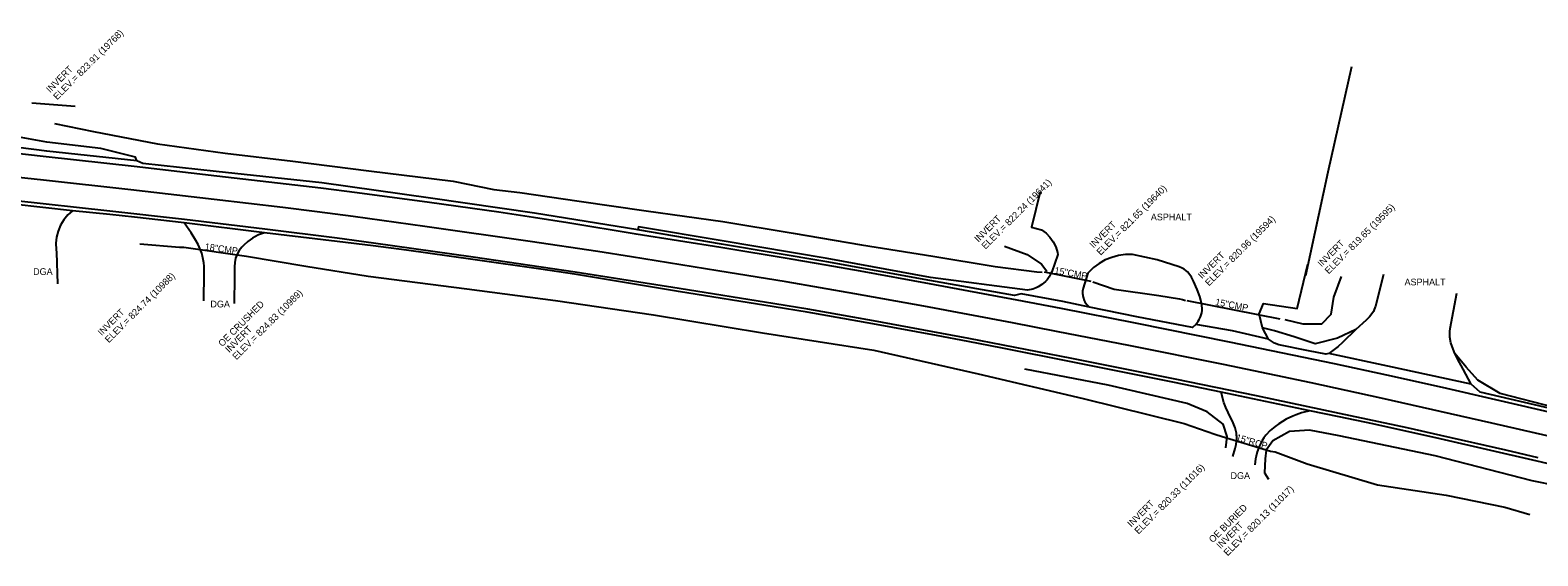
# Model space of a CAD drawing. Extents: x 4874250 to 4894764, y 3790958 to 3811930.
# Drawn here: x 4888259 to 4888930, y 3808434 to 3808668 of the extents above; entities that cross this region are included whole.
import ezdxf

# ---------------------------------------------------------------- set-up
doc = ezdxf.new("R2010")
doc.units = 0
for name, color, linetype in [('R_CM_CRAIL_PR', 7, 'Continuous'), ('R_CM_CUT_PR', 7, 'Continuous'), ('R_CM_DITCH_PR', 7, 'Continuous'), ('R_CM_GRPOST_PR', 7, 'Continuous'), ('R_CM_MPES_PR', 7, 'Continuous'), ('R_PL_CNTINT_PR', 7, 'Continuous'), ('R_PL_ENTR_EX', 7, 'Continuous'), ('R_PL_HF_EX', 7, 'Continuous')]:
    doc.layers.add(name, color=color, linetype=linetype)

msp = doc.modelspace()

# ---------------------------------------------------------------- linework, layer by layer
at = {"layer": 'R_CM_CRAIL_PR'}
for points in [[(4888306.21, 3808609.45), (4888305.54, 3808611.06), (4888290.13, 3808614.94), (4888266.12, 3808617.74), (4888254.6, 3808619.86), (4888250.6, 3808623.5)], [(4888937.41, 3808497.05), (4888887.96, 3808508.44), (4888863.19, 3808513.96), (4888839.84, 3808519), (4888793.05, 3808528.74), (4888751.18, 3808537.23), (4888718.01, 3808543.73), (4888698.47, 3808547.46), (4888659.34, 3808554.74), (4888628.68, 3808560.32), (4888613.34, 3808563.03), (4888597.69, 3808565.69), (4888566.37, 3808570.81), (4888528.67, 3808576.88), (4888498.18, 3808581.83), (4888482.93, 3808584.23), (4888467.52, 3808586.54), (4888436.66, 3808590.89), (4888404.32, 3808595.22), (4888388.14, 3808597.28), (4888372.69, 3808599.15), (4888341.78, 3808602.71), (4888304.96, 3808606.9), (4888265.78, 3808611.33), (4888247.32, 3808613.29)], [(4888937.89, 3808498.69), (4888904.77, 3808506.36), (4888900.72, 3808509.94), (4888863.54, 3808518.01), (4888837.23, 3808523.67), (4888835.97, 3808523.31), (4888828.22, 3808524.8), (4888814.93, 3808527.58), (4888813.02, 3808528.21), (4888810.4, 3808530.02), (4888794.41, 3808533.76), (4888778.01, 3808536.58), (4888776.53, 3808535.25), (4888751.73, 3808540.03), (4888730.67, 3808544.28), (4888718.77, 3808546.87), (4888700.24, 3808550.27), (4888697.26, 3808549.49), (4888659.57, 3808556.24), (4888613.62, 3808564.49), (4888566.68, 3808572.41), (4888529.38, 3808578.75), (4888483.43, 3808586.22), (4888437.04, 3808592.92), (4888388.58, 3808599.67), (4888341.59, 3808604.68), (4888308.9, 3808608.26), (4888306.21, 3808609.45), (4888266.12, 3808613.84), (4888253.39, 3808615.46)], [(4888930.6, 3808477.21), (4888916.13, 3808480.6), (4888887.14, 3808487.17), (4888872.14, 3808490.48), (4888842.1, 3808496.95), (4888805.01, 3808504.73), (4888768.83, 3808512.23), (4888722.84, 3808521.43), (4888676.83, 3808530.35), (4888634.46, 3808538.15), (4888605.15, 3808543.36), (4888590.47, 3808545.84), (4888547.88, 3808552.58), (4888501.5, 3808559.89), (4888486.34, 3808562.16), (4888456, 3808566.55), (4888411.64, 3808572.84), (4888395.52, 3808574.99), (4888363.26, 3808579.05), (4888327.44, 3808583.29), (4888294.2, 3808587.07), (4888250.99, 3808591.76)], [(4888975.14, 3808465.1), (4888930.13, 3808475.76), (4888886.88, 3808485.61), (4888856.95, 3808492.26), (4888841.95, 3808495.42), (4888828.84, 3808498.06), (4888789.28, 3808506.41), (4888768.55, 3808510.66), (4888722.53, 3808519.98), (4888691.89, 3808526.08), (4888676.55, 3808529.04), (4888662.41, 3808531.69), (4888634.11, 3808536.84), (4888604.85, 3808542.02), (4888590.19, 3808544.48), (4888547.55, 3808551.21), (4888501.26, 3808558.92), (4888486.14, 3808561.22), (4888455.86, 3808565.54), (4888426.29, 3808569.65), (4888411.5, 3808571.61), (4888395.38, 3808573.6), (4888363.12, 3808577.47), (4888327.25, 3808581.91), (4888305.16, 3808584.39), (4888294.11, 3808585.54), (4888277.46, 3808587.26), (4888251.05, 3808590.17)], [(4888703, 3808551.85), (4888659.87, 3808557.48), (4888613.8, 3808565.97), (4888567, 3808573.9), (4888529.75, 3808580.04), (4888529.38, 3808578.75)], [(4888849.29, 3808534.29), (4888841.16, 3808530.53), (4888831.16, 3808528.03), (4888821.78, 3808531.07), (4888813.03, 3808533.82), (4888807.72, 3808535.11)], [(4889248.1, 3808458.92), (4889242.39, 3808448.55), (4889237.25, 3808443.06), (4889225.81, 3808438.97), (4889223.74, 3808438.52), (4889214.39, 3808436.44), (4889204.15, 3808436.12), (4889173.18, 3808442.53), (4889130.17, 3808453.25), (4889088.35, 3808463.44), (4889025.55, 3808478.19), (4888980.09, 3808489.49), (4888937.86, 3808499.62), (4888913.68, 3808505.78), (4888903.6, 3808511.71), (4888898.49, 3808517.6), (4888893.42, 3808523.62)]]:
    msp.add_lwpolyline(points, dxfattribs=at)
at = {"layer": 'R_CM_CUT_PR'}
for points in [[(4888259.42, 3808635.35), (4888278.79, 3808633.8)], [(4888692.8, 3808571.43), (4888702.94, 3808567.76), (4888709.32, 3808563.48), (4888711.59, 3808560.28)], [(4888791.46, 3808481.66), (4888792.03, 3808486.62), (4888790.27, 3808492.21), (4888783.13, 3808497.72), (4888774.2, 3808501.31), (4888738.91, 3808509.5), (4888701.86, 3808516.61)], [(4888963.12, 3808459.8), (4888927.88, 3808467), (4888884.72, 3808478.12), (4888841.82, 3808486.98), (4888828.61, 3808489.43), (4888819.7, 3808488.94), (4888812.36, 3808484.82), (4888809.31, 3808480.56), (4888808.97, 3808476.73), (4888808.58, 3808470.5), (4888810.47, 3808467.66)]]:
    msp.add_lwpolyline(points, dxfattribs=at)
at = {"layer": 'R_CM_DITCH_PR'}
for points in [[(4888327.1, 3808571), (4888355.07, 3808567)], [(4888731.44, 3808555.7), (4888710.61, 3808559.87)], [(4888773.99, 3808547.3), (4888815.39, 3808539.05)], [(4888789.8, 3808486.68), (4888811.3, 3808480.18)]]:
    msp.add_lwpolyline(points, dxfattribs=at)
at = {"layer": 'R_CM_GRPOST_PR'}
for points in [[(4888708.71, 3808595.6), (4888704.82, 3808579.88), (4888709.24, 3808578.77), (4888711.27, 3808577.26), (4888713.03, 3808575.44), (4888714.49, 3808573.37), (4888715.61, 3808571.1), (4888716.35, 3808568.67), (4888716.53, 3808567.71), (4888713.79, 3808560.06), (4888713.47, 3808559.26), (4888712.69, 3808557.8), (4888711.74, 3808556.52), (4888711.04, 3808555.75), (4888709.46, 3808554.41), (4888707.76, 3808553.36), (4888706.84, 3808552.92), (4888705.39, 3808552.38), (4888703, 3808551.85)], [(4888277.46, 3808587.26), (4888275.41, 3808585.36), (4888273.64, 3808583.2), (4888272.2, 3808580.8), (4888271.12, 3808578.22), (4888270.41, 3808575.51), (4888270.1, 3808572.74), (4888270.19, 3808569.94), (4888270.36, 3808568.68), (4888270.92, 3808554.69)], [(4888336.01, 3808547.12), (4888336.23, 3808559.5), (4888336.15, 3808562.55), (4888336, 3808564.04), (4888335.64, 3808566.23), (4888335.08, 3808568.36), (4888334.73, 3808569.4), (4888333.51, 3808572.17), (4888332.54, 3808573.96), (4888330.37, 3808577.43), (4888328.33, 3808580.44), (4888327.25, 3808581.91)], [(4888363.12, 3808577.47), (4888360.41, 3808576.48), (4888358.75, 3808575.65), (4888357.7, 3808575.02), (4888355.68, 3808573.57), (4888353.8, 3808571.88), (4888352.94, 3808570.95), (4888351.79, 3808569.47), (4888350.88, 3808567.9), (4888350.53, 3808567.09), (4888350.22, 3808566.16), (4888349.87, 3808564.24), (4888349.75, 3808562.23), (4888349.75, 3808557.84), (4888349.56, 3808545.94)], [(4888778.01, 3808536.58), (4888779.08, 3808538.08), (4888779.53, 3808538.84), (4888780.08, 3808539.99), (4888780.63, 3808541.77), (4888780.77, 3808542.87), (4888780.8, 3808543.61), (4888780.7, 3808545.12), (4888780.23, 3808547.43), (4888779.76, 3808548.98), (4888778.6, 3808552.13), (4888776.98, 3808555.92), (4888776.02, 3808557.68), (4888774.9, 3808559.26), (4888774.26, 3808559.97), (4888772.8, 3808561.19), (4888771.96, 3808561.69), (4888770.57, 3808562.28), (4888760.84, 3808565.41), (4888749.75, 3808567.68), (4888746.64, 3808567.68), (4888743.55, 3808567.28), (4888740.54, 3808566.48), (4888737.65, 3808565.31), (4888734.94, 3808563.78), (4888732.45, 3808561.91), (4888730.21, 3808559.74), (4888729.9, 3808559.39), (4888727.85, 3808552.73), (4888727.56, 3808551.35), (4888727.52, 3808550.45), (4888727.75, 3808548.74), (4888728.26, 3808547.31), (4888728.63, 3808546.63), (4888729.31, 3808545.65), (4888730.67, 3808544.28)], [(4888810.4, 3808530.02), (4888807.72, 3808535.11), (4888806.21, 3808541.39), (4888808.24, 3808545.91), (4888823.16, 3808543.65), (4888827.92, 3808563.52)], [(4888861.69, 3808558.81), (4888858.04, 3808544.72), (4888857.55, 3808543.3), (4888857.11, 3808542.41), (4888856.02, 3808540.75), (4888855.38, 3808539.97), (4888853.97, 3808538.48), (4888849.29, 3808534.29), (4888843.35, 3808528.5), (4888841.39, 3808526.81), (4888837.23, 3808523.67)], [(4888900.72, 3808509.94), (4888897.09, 3808516.61), (4888894.58, 3808521.23), (4888893.42, 3808523.62), (4888892.16, 3808526.78), (4888891.68, 3808528.41), (4888891.24, 3808530.91), (4888891.17, 3808532.6), (4888891.21, 3808533.45), (4888891.39, 3808534.73), (4888894.38, 3808550.47)], [(4888794.44, 3808477.8), (4888795.57, 3808481.32), (4888795.94, 3808483.05), (4888796.22, 3808485.6), (4888796.1, 3808488.1), (4888795.88, 3808489.32), (4888795.56, 3808490.49), (4888794.66, 3808492.79), (4888792.38, 3808497.33), (4888791.32, 3808499.64), (4888790.51, 3808501.86), (4888789.28, 3808506.41)], [(4888828.84, 3808498.06), (4888825.13, 3808497.18), (4888822.77, 3808496.4), (4888821.24, 3808495.78), (4888818.25, 3808494.34), (4888814.95, 3808492.33), (4888813.37, 3808491.18), (4888811.18, 3808489.29), (4888809.23, 3808487.2), (4888808.37, 3808486.08), (4888807.6, 3808484.93), (4888806.32, 3808482.49), (4888805.34, 3808479.85), (4888804.85, 3808477.99), (4888804.6, 3808476.71), (4888804.24, 3808474.02)]]:
    msp.add_lwpolyline(points, dxfattribs=at)
at = {"layer": 'R_CM_MPES_PR'}
for points in [[(4888269.49, 3808626.09), (4888286.95, 3808622.48), (4888315.4, 3808617.01), (4888345.49, 3808612.89), (4888375.7, 3808609.3), (4888409.51, 3808605), (4888447.14, 3808600.35), (4888465.18, 3808596.73), (4888476.88, 3808595.44), (4888503.28, 3808591.48), (4888533.1, 3808587.18), (4888567.34, 3808582.51), (4888598.68, 3808577.19), (4888629.08, 3808572.09), (4888660.88, 3808567.02), (4888688.65, 3808562.36), (4888707.23, 3808559.96), (4888709.62, 3808559.85)], [(4888307.51, 3808572.55), (4888325.15, 3808571.06), (4888327.1, 3808571)], [(4888355.07, 3808567), (4888381.46, 3808562.51), (4888409.33, 3808558.08), (4888453.2, 3808552.47), (4888492.73, 3808547.25), (4888536.39, 3808540.82), (4888584.89, 3808532.92), (4888634.57, 3808525.08), (4888680.98, 3808514.6), (4888727.85, 3808503.62), (4888772.85, 3808492.44), (4888786.53, 3808487.65), (4888789.8, 3808486.68)], [(4888732.13, 3808555.56), (4888741.6, 3808552.24), (4888761.53, 3808549.54), (4888770.72, 3808548.05), (4888772.03, 3808547.65), (4888773.47, 3808547.31)], [(4888817.61, 3808538.74), (4888825.71, 3808536.88), (4888834.11, 3808536.87), (4888838.28, 3808541.14), (4888839.48, 3808548.78), (4888842.85, 3808557.93)], [(4888811.3, 3808480.18), (4888813.3, 3808479.84), (4888827.67, 3808474.46), (4888859, 3808465.22), (4888889.55, 3808460.5), (4888915.64, 3808455.27), (4888926.79, 3808451.86)]]:
    msp.add_lwpolyline(points, dxfattribs=at)
at = {"layer": 'R_PL_CNTINT_PR'}
msp.add_lwpolyline([(4888934.61, 3808486.94), (4888909.97, 3808492.63), (4888860.63, 3808503.74), (4888829.46, 3808510.56), (4888813.85, 3808513.89), (4888790.42, 3808518.76), (4888748.93, 3808527.01), (4888716, 3808533.51), (4888696.28, 3808537.31), (4888656.78, 3808544.7), (4888626.14, 3808550.26), (4888610.8, 3808552.95), (4888595.57, 3808555.53), (4888565.09, 3808560.55), (4888526.54, 3808566.74), (4888511.53, 3808569.04), (4888481.48, 3808573.49), (4888434.51, 3808580.22), (4888402.56, 3808584.69), (4888386.57, 3808586.8), (4888371.27, 3808588.7), (4888340.64, 3808592.3), (4888303.56, 3808596.61), (4888264.63, 3808600.88), (4888209.13, 3808606.82)], dxfattribs=at)
at = {"layer": 'R_PL_HF_EX'}
msp.add_lwpolyline([(4888826.98, 3808558.44), (4888837.04, 3808604.63), (4888847.54, 3808651.47)], dxfattribs=at)

# ---------------------------------------------------------------- texts
at = {"layer": 'R_PL_ENTR_EX'}
for s, rotation, p in [('ELEV.= 823.91 (19768)', 45, (4888270.74, 3808636.42)), ('INVERT', 45, (4888267.56, 3808639.6)), ('ELEV.= 822.24 (19641)', 45, (4888684.32, 3808569.85)), ('ELEV.= 821.65 (19640)', 45, (4888735.61, 3808567.21)), ('INVERT', 45, (4888681.13, 3808573.03)), ('ELEV.= 819.65 (19595)', 45, (4888837.22, 3808558.82)), ('INVERT', 45, (4888732.43, 3808570.39)), ('ELEV.= 820.96 (19594)', 45, (4888783.93, 3808553.51)), ('18"CMP', 352.16782, (4888336.31, 3808569.85)), ('INVERT', 45, (4888834.04, 3808562.01)), ('INVERT', 45, (4888780.75, 3808556.7)), ('ELEV.= 824.74 (10988)', 45, (4888293.75, 3808528.19)), ('15"CMP', 349.7489, (4888714.84, 3808559.3)), ('OE CRUSHED', 45, (4888344.27, 3808526.46)), ('ELEV.= 824.83 (10989)', 45, (4888350.56, 3808520.6)), ('15"CMP', 348.87996, (4888786.5, 3808545.27)), ('INVERT', 45, (4888290.57, 3808531.37)), ('INVERT', 45, (4888347.38, 3808523.78)), ('15"RCP', 343.58834, (4888795.64, 3808485.01)), ('ELEV.= 820.33 (11016)', 45, (4888752.47, 3808442.94)), ('INVERT', 45, (4888749.29, 3808446.12)), ('ELEV.= 820.13 (11017)', 45, (4888792.19, 3808433.28)), ('OE BURIED', 45, (4888785.6, 3808439.12)), ('INVERT', 45, (4888789.01, 3808436.46))]:
    msp.add_text(s, height=3, rotation=rotation, dxfattribs=at).set_placement(p)
for s, p in [('ASPHALT', (4888757.98, 3808582.96)), ('DGA', (4888259.98, 3808558.64)), ('ASPHALT', (4888871.01, 3808554)), ('DGA', (4888338.98, 3808544.18)), ('DGA', (4888793.48, 3808467.76))]:
    msp.add_text(s, height=3, dxfattribs=at).set_placement(p)

doc.saveas('drawing.dxf')
